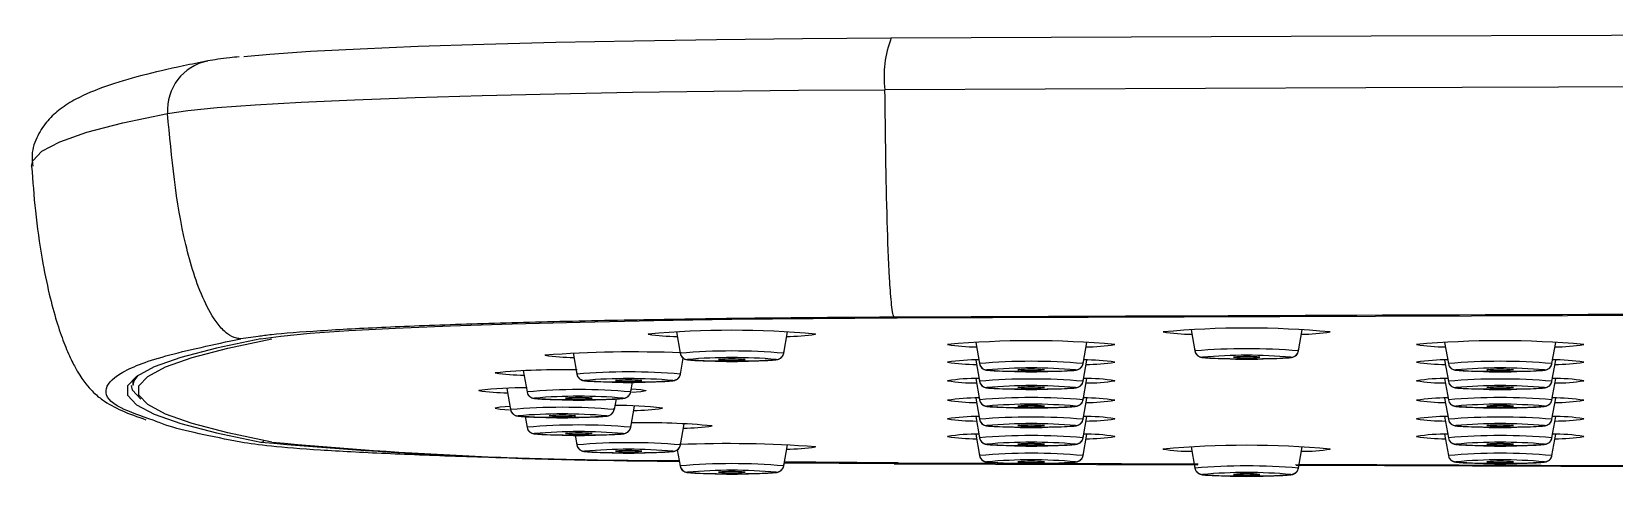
# Model space of a CAD drawing. Extents: x 4885 to 9138, y -729 to 2388.
# Drawn here: x 6040.6 to 6103, y 1045.9 to 1063.4 of the extents above; entities that cross this region are included whole.
import ezdxf

# ---------------------------------------------------------------- set-up
doc = ezdxf.new("R2010")
doc.units = 0
doc.header["$LTSCALE"] = 10
doc.header["$MEASUREMENT"] = 0
doc.layers.get('0').update_dxf_attribs({"linetype": 'CONTINUOUS'})

msp = doc.modelspace()

# ---------------------------------------------------------------- linework, layer by layer
for p, q in [((6066.033, 1051.589), (6066.181, 1050.751)), ((6070.269, 1050.751), (6070.416, 1051.589)), ((6085.235, 1051.592), (6085.243, 1051.6)), ((6086.344, 1051.678), (6086.492, 1050.84)), ((6090.579, 1050.84), (6090.727, 1051.678)), ((6091.835, 1051.592), (6091.827, 1051.6)), ((6049.539, 1051.411), (6048.849, 1051.321)), ((6064.925, 1051.502), (6064.933, 1051.51)), ((6071.525, 1051.502), (6071.517, 1051.51)), ((6076.735, 1051.093), (6076.743, 1051.101)), ((6077.844, 1051.179), (6077.992, 1050.341)), ((6082.079, 1050.341), (6082.227, 1051.179)), ((6083.335, 1051.093), (6083.327, 1051.101)), ((6095.235, 1051.093), (6095.243, 1051.101)), ((6096.344, 1051.179), (6096.492, 1050.341)), ((6100.579, 1050.341), (6100.727, 1051.179)), ((6101.835, 1051.093), (6101.827, 1051.101)), ((6060.852, 1050.674), (6060.86, 1050.682)), ((6061.961, 1050.76), (6062.109, 1049.922)), ((6066.196, 1049.922), (6066.308, 1050.555)), ((6076.735, 1050.395), (6076.743, 1050.403)), ((6077.844, 1050.481), (6077.992, 1049.643)), ((6082.079, 1049.643), (6082.227, 1050.481)), ((6083.335, 1050.395), (6083.327, 1050.403)), ((6095.235, 1050.395), (6095.243, 1050.403)), ((6096.344, 1050.481), (6096.492, 1049.643)), ((6100.579, 1049.643), (6100.727, 1050.481)), ((6101.835, 1050.395), (6101.827, 1050.403)), ((6044.585, 1049.677), (6044.585, 1049.478)), ((6058.887, 1049.976), (6058.895, 1049.984)), ((6059.996, 1050.062), (6060.144, 1049.224)), ((6076.735, 1049.662), (6076.743, 1049.67)), ((6077.844, 1049.748), (6077.992, 1048.91)), ((6082.079, 1048.91), (6082.227, 1049.748)), ((6083.335, 1049.662), (6083.327, 1049.67)), ((6095.235, 1049.662), (6095.243, 1049.67)), ((6096.344, 1049.748), (6096.492, 1048.91)), ((6100.579, 1048.91), (6100.727, 1049.748)), ((6101.835, 1049.662), (6101.827, 1049.67)), ((6058.243, 1049.286), (6058.235, 1049.278)), ((6059.344, 1049.364), (6059.492, 1048.526)), ((6064.231, 1049.224), (6064.3, 1049.614)), ((6064.827, 1049.286), (6064.835, 1049.278)), ((6058.887, 1048.58), (6058.895, 1048.588)), ((6063.653, 1048.944), (6063.579, 1048.526)), ((6064.231, 1047.828), (6064.379, 1048.666)), ((6065.487, 1048.58), (6065.479, 1048.588)), ((6076.735, 1048.894), (6076.743, 1048.902)), ((6077.844, 1048.98), (6077.992, 1048.142)), ((6082.079, 1048.142), (6082.227, 1048.98)), ((6083.335, 1048.894), (6083.327, 1048.902)), ((6095.235, 1048.894), (6095.243, 1048.902)), ((6096.344, 1048.98), (6096.492, 1048.142)), ((6100.579, 1048.142), (6100.727, 1048.98)), ((6101.835, 1048.894), (6101.827, 1048.902)), ((6060.07, 1048.245), (6060.144, 1047.828)), ((6066.196, 1047.13), (6066.344, 1047.968)), ((6067.452, 1047.882), (6067.444, 1047.89)), ((6076.735, 1048.161), (6076.743, 1048.169)), ((6077.844, 1048.247), (6077.992, 1047.41)), ((6082.079, 1047.41), (6082.227, 1048.247)), ((6083.335, 1048.161), (6083.327, 1048.169)), ((6095.235, 1048.161), (6095.243, 1048.169)), ((6096.344, 1048.247), (6096.492, 1047.41)), ((6100.579, 1047.41), (6100.727, 1048.247)), ((6101.835, 1048.161), (6101.827, 1048.169)), ((6062.04, 1047.521), (6062.109, 1047.13)), ((6076.735, 1047.463), (6076.743, 1047.471)), ((6077.844, 1047.549), (6077.992, 1046.712)), ((6082.079, 1046.712), (6082.227, 1047.549)), ((6083.335, 1047.463), (6083.327, 1047.471)), ((6095.235, 1047.463), (6095.243, 1047.471)), ((6096.344, 1047.549), (6096.492, 1046.712)), ((6100.579, 1046.712), (6100.727, 1047.549)), ((6101.835, 1047.463), (6101.827, 1047.471)), ((6066.07, 1046.934), (6066.181, 1046.302)), ((6070.269, 1046.302), (6070.416, 1047.14)), ((6071.525, 1047.054), (6071.517, 1047.062)), ((6085.235, 1046.964), (6085.243, 1046.972)), ((6086.344, 1047.05), (6086.492, 1046.212)), ((6090.579, 1046.212), (6090.727, 1047.05)), ((6091.835, 1046.964), (6091.827, 1046.972)), ((6074.629, 1046.385), (6070.289, 1046.416)), ((6074.629, 1046.385), (6086.606, 1046.34)), ((6086.625, 1046.364), (6074.728, 1046.413)), ((6074.784, 1046.428), (6079.091, 1046.41)), ((6080.586, 1046.404), (6086.627, 1046.379)), ((6090.488, 1046.326), (6106.604, 1046.265))]:
    msp.add_line(p, q)
at = {"flags": 128}
for points in [[(6074.512, 1063.197), (6093.44, 1063.273), (6112.41, 1063.335), (6131.412, 1063.383), (6150.44, 1063.418), (6169.483, 1063.438), (6188.535, 1063.445), (6207.587, 1063.438), (6226.631, 1063.418), (6245.658, 1063.383), (6264.661, 1063.335), (6283.63, 1063.273), (6302.559, 1063.197)], [(6048.973, 1062.463), (6049.994, 1062.557), (6051.601, 1062.668), (6053.56, 1062.771), (6055.848, 1062.866), (6058.433, 1062.951), (6061.281, 1063.026), (6064.354, 1063.088), (6067.613, 1063.138), (6071.014, 1063.174), (6074.512, 1063.197)], [(6045.958, 1060.217), (6046.762, 1060.335), (6047.917, 1060.449), (6049.41, 1060.559), (6051.225, 1060.662), (6053.34, 1060.758), (6055.734, 1060.846), (6058.378, 1060.924), (6061.245, 1060.992), (6064.301, 1061.05), (6067.514, 1061.096), (6070.847, 1061.129), (6074.263, 1061.151)], [(6302.807, 1061.151), (6283.837, 1061.227), (6264.826, 1061.289), (6245.782, 1061.337), (6226.714, 1061.372), (6207.629, 1061.393), (6188.535, 1061.4), (6169.442, 1061.393), (6150.357, 1061.372), (6131.288, 1061.337), (6112.244, 1061.289), (6093.233, 1061.227), (6074.263, 1061.151)], [(6040.598, 1058.133), (6040.641, 1058.345), (6040.997, 1058.721), (6041.707, 1059.097), (6042.772, 1059.472), (6044.189, 1059.846), (6045.958, 1060.217)], [(6074.728, 1052.143), (6093.621, 1052.219), (6112.554, 1052.281), (6131.521, 1052.329), (6150.512, 1052.363), (6169.52, 1052.384), (6188.535, 1052.391), (6207.551, 1052.384), (6226.558, 1052.363), (6245.55, 1052.329), (6264.516, 1052.281), (6283.45, 1052.219), (6302.342, 1052.143)], [(6049.636, 1051.316), (6050.429, 1051.429), (6051.591, 1051.539), (6053.107, 1051.644), (6054.956, 1051.742), (6057.115, 1051.831), (6059.554, 1051.912), (6062.242, 1051.982), (6065.143, 1052.041), (6068.218, 1052.088), (6071.427, 1052.122), (6074.728, 1052.143)], [(6074.784, 1052.128), (6074.779, 1052.133), (6074.775, 1052.143)], [(6049.636, 1051.316), (6047.887, 1050.948), (6046.485, 1050.579), (6045.433, 1050.208), (6044.73, 1049.836), (6044.379, 1049.464), (6044.379, 1049.092), (6044.73, 1048.719), (6045.433, 1048.348), (6046.485, 1047.977), (6047.887, 1047.608), (6049.636, 1047.24)], [(6050.078, 1047.243), (6048.332, 1047.61), (6046.932, 1047.979), (6045.881, 1048.349), (6045.18, 1048.72), (6044.829, 1049.092), (6044.829, 1049.464), (6045.18, 1049.836), (6045.881, 1050.207), (6046.932, 1050.577), (6048.332, 1050.946), (6050.078, 1051.313)], [(6044.782, 1049.872), (6044.629, 1049.664), (6044.585, 1049.478)], [(6044.903, 1048.94), (6044.579, 1049.292), (6044.535, 1049.478)], [(6064.263, 1049.343), (6064.636, 1049.317), (6064.835, 1049.278)], [(6064.279, 1049.214), (6064.636, 1049.239), (6064.835, 1049.278)], [(6059.471, 1048.645), (6059.086, 1048.619), (6058.887, 1048.58)], [(6058.887, 1048.58), (6059.086, 1048.541), (6059.444, 1048.516)], [(6070.294, 1046.445), (6071.427, 1046.434), (6074.728, 1046.413)], [(6074.784, 1046.428), (6071.534, 1046.449), (6070.297, 1046.461)], [(6074.728, 1046.413), (6074.733, 1046.418), (6074.737, 1046.429)], [(6106.616, 1046.293), (6093.621, 1046.337), (6090.462, 1046.349)], [(6090.606, 1046.364), (6093.667, 1046.353), (6106.635, 1046.309)]]:
    msp.add_lwpolyline(points, dxfattribs=at)
for centre, radius, start, end in [((6078.267, 1061.703), 4.041, 158.30974, 187.855), ((6047.93, 1060.347), 1.975, 101.13729, 183.77498), ((6068.225, 1015.759), 35.896, 84.72516, 95.27484), ((6088.535, 1015.848), 35.895, 84.72515, 95.27485), ((6086.316, 1058.239), 6.734, 260.76262, 270.4935), ((6090.754, 1058.239), 6.734, 269.5065, 279.23738), ((6066.006, 1058.15), 6.735, 260.76279, 270.49334), ((6070.444, 1058.149), 6.734, 269.5065, 279.23738), ((6080.035, 1015.357), 35.887, 84.72394, 95.27606), ((6077.815, 1057.726), 6.721, 260.7557, 270.50639), ((6082.256, 1057.726), 6.721, 269.49361, 279.2443), ((6088.535, 1027.307), 23.622, 85.0367, 94.9633), ((6098.535, 1015.357), 35.887, 84.72394, 95.27606), ((6096.315, 1057.726), 6.721, 260.7557, 270.50639), ((6100.756, 1057.726), 6.721, 269.49361, 279.2443), ((6064.334, 1003.011), 47.79, 87.73588, 94.17819), ((6061.933, 1057.321), 6.735, 260.76279, 270.49334), ((6068.225, 1027.217), 23.622, 85.0367, 94.9633), ((6066.477, 1050.803), 0.3, 190.01997, 270.02355), ((6068.225, 1030.352), 20.226, 85.04142, 94.95858), ((6068.225, 1070.629), 20.202, 265.03541, 274.96459), ((6068.225, 1044.448), 6.077, 85.04431, 94.95569), ((6068.225, 1056.533), 6.053, 265.0243, 274.9757), ((6069.973, 1050.803), 0.3, 269.97703, 349.98087), ((6077.881, 1043.247), 7.239, 89.14077, 99.10329), ((6077.816, 1057.042), 6.734, 260.76262, 270.4935), ((6080.035, 1026.8), 23.63, 85.03841, 94.96159), ((6078.287, 1050.393), 0.3, 190.01222, 270.01773), ((6081.784, 1050.393), 0.3, 269.98285, 349.98862), ((6082.201, 1043.332), 7.153, 80.87437, 90.8089), ((6082.254, 1057.042), 6.734, 269.5065, 279.23738), ((6086.787, 1050.892), 0.3, 190.01913, 270.02439), ((6088.535, 1030.442), 20.226, 85.04141, 94.95859), ((6088.535, 1070.719), 20.202, 265.0354, 274.9646), ((6088.535, 1044.538), 6.078, 85.04437, 94.95563), ((6088.535, 1056.623), 6.053, 265.02436, 274.97564), ((6090.284, 1050.892), 0.3, 269.97645, 349.98003), ((6096.381, 1043.247), 7.239, 89.14077, 99.10329), ((6096.316, 1057.042), 6.734, 260.76262, 270.4935), ((6098.535, 1026.8), 23.63, 85.03841, 94.96159), ((6096.787, 1050.393), 0.3, 190.01222, 270.01773), ((6100.284, 1050.393), 0.3, 269.98143, 349.98862), ((6100.695, 1043.286), 7.2, 80.88585, 90.84318), ((6100.754, 1057.042), 6.734, 269.5065, 279.23738), ((6061.497, 1022.158), 27.94, 88.7183, 95.35947), ((6059.967, 1056.614), 6.726, 260.75936, 270.50272), ((6064.152, 1026.405), 23.606, 85.03327, 94.96673), ((6062.404, 1049.975), 0.3, 190.02796, 270.01556), ((6064.152, 1029.54), 20.21, 85.03741, 94.96259), ((6064.152, 1069.801), 20.202, 265.03541, 274.96459), ((6064.152, 1043.62), 6.077, 85.04424, 94.95576), ((6064.152, 1055.705), 6.053, 265.02423, 274.97577), ((6065.901, 1049.975), 0.3, 269.98502, 349.97288), ((6077.874, 1042.566), 7.186, 89.16648, 99.11893), ((6080.035, 1026.11), 23.622, 85.0367, 94.9633), ((6080.035, 1029.967), 20.202, 85.03543, 94.96457), ((6080.035, 1070.22), 20.202, 265.03543, 274.96457), ((6080.035, 1044.039), 6.078, 85.04437, 94.95563), ((6080.035, 1056.148), 6.078, 265.04437, 274.95563), ((6082.201, 1042.603), 7.149, 80.87257, 90.80203), ((6096.374, 1042.566), 7.186, 89.16648, 99.11893), ((6098.535, 1026.11), 23.622, 85.0367, 94.9633), ((6098.535, 1029.967), 20.202, 85.0354, 94.9646), ((6098.535, 1070.219), 20.202, 265.0354, 274.9646), ((6098.535, 1044.039), 6.078, 85.04437, 94.95563), ((6098.535, 1056.148), 6.078, 265.04437, 274.95563), ((6100.701, 1042.603), 7.149, 80.87257, 90.80203), ((6059.966, 1035.149), 14.235, 89.27257, 96.98446), ((6059.315, 1055.911), 6.721, 260.7557, 270.50639), ((6062.187, 1025.691), 23.622, 85.0367, 94.9633), ((6060.439, 1049.277), 0.3, 190.02602, 270.00392), ((6062.187, 1028.85), 20.202, 85.03541, 94.96459), ((6063.936, 1049.277), 0.3, 269.99454, 349.97693), ((6077.816, 1056.309), 6.734, 260.76262, 270.4935), ((6078.287, 1049.695), 0.3, 190.01997, 270.02355), ((6080.035, 1029.245), 20.226, 85.04144, 94.95856), ((6080.035, 1069.522), 20.202, 265.03543, 274.96457), ((6080.035, 1043.341), 6.078, 85.04437, 94.95563), ((6080.035, 1055.426), 6.053, 265.02436, 274.97564), ((6081.784, 1049.695), 0.3, 269.97703, 349.98087), ((6082.254, 1056.309), 6.734, 269.5065, 279.23738), ((6096.316, 1056.309), 6.734, 260.76262, 270.4935), ((6096.787, 1049.695), 0.3, 190.01997, 270.02355), ((6098.535, 1029.245), 20.226, 85.04141, 94.95859), ((6098.535, 1069.521), 20.202, 265.0354, 274.9646), ((6098.535, 1043.341), 6.078, 85.04437, 94.95563), ((6098.535, 1055.426), 6.053, 265.02436, 274.97564), ((6100.284, 1049.695), 0.3, 269.97561, 349.98087), ((6100.754, 1056.309), 6.734, 269.5065, 279.23738), ((6061.535, 1024.985), 23.63, 85.03841, 94.96159), ((6059.787, 1048.579), 0.3, 190.01222, 270.01773), ((6062.187, 1069.127), 20.226, 265.04142, 274.95858), ((6062.187, 1042.946), 6.053, 85.02423, 94.97577), ((6062.187, 1055.031), 6.077, 265.04424, 274.95576), ((6063.284, 1048.579), 0.3, 269.98285, 349.98862), ((6063.773, 1034.636), 14.049, 82.99264, 90.67984), ((6064.406, 1055.227), 6.734, 269.5065, 279.23738), ((6077.862, 1041.891), 7.093, 89.23316, 99.14223), ((6077.815, 1055.532), 6.725, 260.7592, 270.50289), ((6080.035, 1025.393), 23.606, 85.03327, 94.96673), ((6078.287, 1048.962), 0.3, 190.02796, 270.01556), ((6080.035, 1028.528), 20.21, 85.03743, 94.96257), ((6080.035, 1068.789), 20.202, 265.03543, 274.96457), ((6080.035, 1042.608), 6.078, 85.04437, 94.95563), ((6080.035, 1054.693), 6.053, 265.02436, 274.97564), ((6081.784, 1048.962), 0.3, 269.98502, 349.97288), ((6082.201, 1041.834), 7.15, 80.87394, 90.79376), ((6082.255, 1055.532), 6.725, 269.49711, 279.2408), ((6096.362, 1041.891), 7.093, 89.23316, 99.14223), ((6096.315, 1055.532), 6.725, 260.7592, 270.50289), ((6098.535, 1025.393), 23.606, 85.03327, 94.96673), ((6096.787, 1048.962), 0.3, 190.02796, 270.01556), ((6098.535, 1028.528), 20.21, 85.03741, 94.96259), ((6098.535, 1068.789), 20.202, 265.0354, 274.9646), ((6098.535, 1042.608), 6.078, 85.04437, 94.95563), ((6098.535, 1054.693), 6.053, 265.02436, 274.97564), ((6100.284, 1048.962), 0.3, 269.9836, 349.97288), ((6100.701, 1041.834), 7.15, 80.87394, 90.79376), ((6100.755, 1055.532), 6.725, 269.49711, 279.2408), ((6061.535, 1028.152), 20.202, 85.03543, 94.96457), ((6061.535, 1068.405), 20.202, 265.03543, 274.96457), ((6062.187, 1024.311), 23.606, 85.03327, 94.96673), ((6060.439, 1047.881), 0.3, 190.02856, 270.01496), ((6061.535, 1042.224), 6.078, 85.04437, 94.95563), ((6061.535, 1054.333), 6.078, 265.04437, 274.95563), ((6063.936, 1047.881), 0.3, 269.9835, 349.9744), ((6064.858, 1020.257), 27.746, 84.63444, 91.23247), ((6066.372, 1054.52), 6.725, 269.49711, 279.2408), ((6077.869, 1041.107), 7.144, 89.20288, 99.12713), ((6077.816, 1054.808), 6.734, 260.76262, 270.4935), ((6080.035, 1024.609), 23.622, 85.0367, 94.9633), ((6078.287, 1048.195), 0.3, 190.02542, 270.00453), ((6080.035, 1027.769), 20.202, 85.03543, 94.96457), ((6080.035, 1068.045), 20.226, 265.04144, 274.95856), ((6080.035, 1041.864), 6.053, 85.02436, 94.97564), ((6080.035, 1053.949), 6.078, 265.04437, 274.95563), ((6081.784, 1048.195), 0.3, 269.99606, 349.97541), ((6082.196, 1041.062), 7.19, 80.88277, 90.84141), ((6082.254, 1054.808), 6.734, 269.5065, 279.23738), ((6096.369, 1041.107), 7.144, 89.20288, 99.12713), ((6096.316, 1054.808), 6.734, 260.76262, 270.4935), ((6098.535, 1024.609), 23.622, 85.0367, 94.9633), ((6096.787, 1048.195), 0.3, 190.02542, 270.00453), ((6098.535, 1027.769), 20.202, 85.0354, 94.9646), ((6098.535, 1068.045), 20.226, 265.04141, 274.95859), ((6098.535, 1041.864), 6.053, 85.02436, 94.97564), ((6098.535, 1053.949), 6.078, 265.04437, 274.95563), ((6100.284, 1048.195), 0.3, 269.99464, 349.97541), ((6100.696, 1041.062), 7.19, 80.88276, 90.84147), ((6100.754, 1054.808), 6.734, 269.5065, 279.23738), ((6049.633, 1047.438), 0.198, 270.61654, 316.36463), ((6065.999, 1227.242), 180.744, 264.80564, 270.04675), ((6065.668, 1213.738), 167.223, 264.65075, 270.16298), ((6062.187, 1027.446), 20.21, 85.03741, 94.96259), ((6062.187, 1067.707), 20.202, 265.03541, 274.96459), ((6062.187, 1041.526), 6.077, 85.04424, 94.95576), ((6062.187, 1053.611), 6.053, 265.02423, 274.97577), ((6064.152, 1023.597), 23.622, 85.0367, 94.9633), ((6068.044, 999.442), 47.739, 85.81912, 92.26615), ((6077.874, 1040.368), 7.186, 89.16613, 99.11898), ((6077.815, 1054.097), 6.721, 260.7557, 270.50639), ((6080.035, 1023.876), 23.622, 85.0367, 94.9633), ((6078.287, 1047.462), 0.3, 190.01997, 270.02355), ((6080.035, 1027.011), 20.226, 85.04144, 94.95856), ((6080.035, 1041.107), 6.078, 85.04437, 94.95563), ((6081.784, 1047.462), 0.3, 269.97703, 349.98087), ((6082.189, 1040.312), 7.243, 80.89478, 90.87436), ((6082.256, 1054.097), 6.721, 269.49361, 279.2443), ((6096.374, 1040.368), 7.186, 89.16613, 99.11898), ((6096.315, 1054.097), 6.721, 260.7557, 270.50639), ((6098.535, 1023.876), 23.622, 85.0367, 94.9633), ((6096.787, 1047.462), 0.3, 190.01997, 270.02355), ((6098.535, 1027.011), 20.226, 85.04141, 94.95859), ((6098.535, 1041.107), 6.078, 85.04437, 94.95563), ((6100.284, 1047.462), 0.3, 269.97561, 349.98087), ((6100.689, 1040.312), 7.243, 80.89478, 90.87436), ((6100.756, 1054.097), 6.721, 269.49361, 279.2443), ((6062.404, 1047.183), 0.3, 190.02542, 270.00453), ((6064.152, 1026.757), 20.202, 85.03541, 94.96459), ((6064.152, 1067.033), 20.226, 265.04142, 274.95858), ((6064.152, 1040.852), 6.053, 85.02423, 94.97577), ((6064.152, 1052.937), 6.077, 265.04424, 274.95576), ((6065.901, 1047.183), 0.3, 269.99606, 349.97541), ((6070.444, 1053.701), 6.734, 269.5065, 279.23738), ((6080.035, 1023.178), 23.622, 85.0367, 94.9633), ((6078.287, 1046.764), 0.3, 190.02542, 270.00453), ((6080.035, 1067.288), 20.202, 265.03543, 274.96457), ((6080.035, 1053.192), 6.053, 265.02436, 274.97564), ((6081.784, 1046.764), 0.3, 269.99606, 349.97541), ((6088.535, 1011.221), 35.895, 84.72514, 95.27486), ((6086.316, 1053.611), 6.734, 260.76262, 270.4935), ((6090.754, 1053.611), 6.734, 269.5065, 279.23738), ((6098.535, 1023.178), 23.622, 85.0367, 94.9633), ((6096.787, 1046.764), 0.3, 190.02542, 270.00453), ((6098.535, 1067.288), 20.202, 265.0354, 274.9646), ((6098.535, 1053.192), 6.053, 265.02436, 274.97564), ((6100.284, 1046.764), 0.3, 269.99464, 349.97541), ((6068.225, 1022.769), 23.622, 85.0367, 94.9633), ((6066.477, 1046.354), 0.3, 190.01997, 270.02355), ((6068.225, 1025.904), 20.226, 85.04142, 94.95858), ((6068.225, 1066.18), 20.202, 265.03541, 274.96459), ((6068.225, 1039.999), 6.077, 85.04431, 94.95569), ((6068.225, 1052.084), 6.053, 265.0243, 274.9757), ((6069.973, 1046.354), 0.3, 269.97703, 349.98087), ((6080.035, 1026.338), 20.202, 85.03543, 94.96457), ((6080.035, 1066.598), 20.21, 265.03743, 274.96257), ((6080.035, 1040.433), 6.053, 85.02436, 94.97564), ((6080.035, 1052.519), 6.078, 265.04437, 274.95563), ((6088.535, 1022.679), 23.622, 85.0367, 94.9633), ((6086.787, 1046.265), 0.3, 190.01913, 270.02439), ((6088.535, 1025.814), 20.226, 85.04141, 94.95859), ((6088.535, 1066.091), 20.202, 265.0354, 274.9646), ((6088.535, 1039.91), 6.078, 85.04437, 94.95563), ((6088.535, 1051.995), 6.053, 265.02436, 274.97564), ((6090.284, 1046.265), 0.3, 269.97645, 349.98003), ((6098.535, 1026.338), 20.202, 85.0354, 94.9646), ((6098.535, 1066.598), 20.21, 265.03741, 274.96259), ((6098.535, 1040.433), 6.053, 85.02436, 94.97564), ((6098.535, 1052.519), 6.078, 265.04437, 274.95563)]:
    msp.add_arc(centre, radius, start, end)
for points, knots in [([(6047.548, 1062.286), (6047.224, 1062.222), (6046.263, 1062.034), (6044.885, 1061.71), (6043.484, 1061.293), (6042.492, 1060.885), (6041.764, 1060.439), (6041.246, 1059.986), (6040.834, 1059.392), (6040.574, 1058.71), (6040.622, 1058.283), (6040.639, 1058.135)], [0, 0, 0, 0, 0.08909, 0.264579, 0.443135, 0.630873, 0.736964, 0.821486, 0.895459, 0.963904, 1, 1, 1, 1]), ([(6048.79, 1062.452), (6048.663, 1062.44), (6048.152, 1062.391), (6047.807, 1062.331), (6047.548, 1062.286)], [0, 0, 0, 0, 0.249332, 1, 1, 1, 1]), ([(6074.629, 1052.168), (6074.622, 1052.174), (6074.598, 1052.198), (6074.556, 1052.39), (6074.498, 1052.899), (6074.419, 1054.082), (6074.313, 1056.88), (6074.284, 1059.405), (6074.263, 1061.151)], [0, 0, 0, 0, 0.016961, 0.05963, 0.113244, 0.223873, 0.463351, 1, 1, 1, 1]), ([(6048.849, 1051.317), (6048.794, 1051.322), (6048.604, 1051.341), (6048.272, 1051.523), (6047.817, 1052.019), (6047.19, 1053.183), (6046.35, 1055.957), (6046.119, 1058.476), (6045.958, 1060.217)], [0, 0, 0, 0, 0.0169595, 0.0596271, 0.1132439, 0.2238732, 0.4633475, 1, 1, 1, 1]), ([(6040.598, 1058.133), (6040.64, 1057.543), (6040.73, 1056.302), (6040.973, 1054.596), (6041.269, 1053.128), (6041.57, 1052.009), (6041.875, 1051.124), (6042.163, 1050.467), (6042.466, 1049.909), (6042.745, 1049.521), (6043.09, 1049.137), (6043.491, 1048.827), (6044.125, 1048.47), (6044.777, 1048.239), (6045.104, 1048.124)], [0, 0, 0, 0, 0.048243, 0.101385, 0.142259, 0.176994, 0.209084, 0.243149, 0.277535, 0.337979, 0.395403, 0.522044, 0.760556, 1, 1, 1, 1]), ([(6074.629, 1052.171), (6073.068, 1052.162), (6069.947, 1052.143), (6065.504, 1052.082), (6061.368, 1052.001), (6057.67, 1051.896), (6054.465, 1051.773), (6051.911, 1051.633), (6050.237, 1051.511), (6049.701, 1051.435), (6049.539, 1051.411)], [0, 0, 0, 0, 0.134543, 0.2691, 0.403636, 0.5382, 0.672737, 0.807301, 0.941843, 1, 1, 1, 1]), ([(6302.442, 1052.171), (6291.632, 1052.214), (6270.022, 1052.301), (6237.466, 1052.38), (6204.855, 1052.421), (6172.216, 1052.421), (6139.605, 1052.38), (6107.049, 1052.301), (6085.439, 1052.214), (6074.629, 1052.171)], [0, 0, 0, 0, 0.142913, 0.285691, 0.428514, 0.571485, 0.714307, 0.857085, 1, 1, 1, 1]), ([(6045.395, 1048.105), (6044.922, 1048.268), (6043.787, 1048.658), (6043.361, 1049.278), (6043.934, 1049.962), (6045.652, 1050.645), (6047.782, 1051.095), (6048.849, 1051.321)], [0, 0, 0, 0, 0.151771, 0.363924, 0.57608, 0.787848, 1, 1, 1, 1]), ([(6066.177, 1050.803), (6066.181, 1050.765), (6066.188, 1050.697), (6066.238, 1050.615), (6066.293, 1050.561), (6066.346, 1050.529), (6066.39, 1050.512), (6066.435, 1050.499), (6066.528, 1050.483), (6066.733, 1050.469), (6067.163, 1050.452), (6067.526, 1050.448), (6067.682, 1050.446)], [0, 0, 0, 0, 0.046545, 0.084471, 0.116983, 0.145858, 0.173028, 0.206967, 0.272803, 0.537758, 0.801552, 1, 1, 1, 1]), ([(6067.682, 1050.446), (6067.739, 1050.445), (6068, 1050.441), (6068.537, 1050.442), (6069.172, 1050.45), (6069.685, 1050.466), (6069.92, 1050.484), (6070.017, 1050.499), (6070.087, 1050.521), (6070.155, 1050.559), (6070.22, 1050.623), (6070.265, 1050.71), (6070.271, 1050.774), (6070.273, 1050.803)], [0, 0, 0, 0, 0.052975, 0.23954, 0.425493, 0.612205, 0.803455, 0.866828, 0.895138, 0.91839, 0.945419, 0.975604, 1, 1, 1, 1]), ([(6077.987, 1050.393), (6077.991, 1050.355), (6077.999, 1050.287), (6078.048, 1050.205), (6078.103, 1050.151), (6078.156, 1050.12), (6078.2, 1050.102), (6078.245, 1050.09), (6078.339, 1050.074), (6078.543, 1050.059), (6078.973, 1050.042), (6079.336, 1050.038), (6079.492, 1050.036)], [0, 0, 0, 0, 0.0465227, 0.0844692, 0.1169814, 0.1458498, 0.1730124, 0.206967, 0.2727904, 0.5377516, 0.8015489, 1, 1, 1, 1]), ([(6079.492, 1050.036), (6079.55, 1050.035), (6079.81, 1050.031), (6080.347, 1050.032), (6080.982, 1050.04), (6081.496, 1050.056), (6081.73, 1050.074), (6081.828, 1050.089), (6081.897, 1050.111), (6081.966, 1050.149), (6082.031, 1050.214), (6082.076, 1050.3), (6082.081, 1050.365), (6082.084, 1050.393)], [0, 0, 0, 0, 0.052979, 0.239546, 0.425497, 0.612216, 0.803468, 0.866841, 0.895154, 0.9184, 0.945422, 0.97562, 1, 1, 1, 1]), ([(6086.487, 1050.892), (6086.491, 1050.855), (6086.499, 1050.786), (6086.548, 1050.704), (6086.603, 1050.65), (6086.656, 1050.619), (6086.7, 1050.601), (6086.745, 1050.589), (6086.838, 1050.573), (6087.043, 1050.558), (6087.473, 1050.541), (6087.836, 1050.537), (6087.992, 1050.535)], [0, 0, 0, 0, 0.046545, 0.084472, 0.116984, 0.145857, 0.173027, 0.206967, 0.272802, 0.537758, 0.801549, 1, 1, 1, 1]), ([(6087.992, 1050.535), (6088.05, 1050.534), (6088.31, 1050.53), (6088.847, 1050.531), (6089.482, 1050.539), (6089.996, 1050.556), (6090.23, 1050.573), (6090.328, 1050.588), (6090.397, 1050.61), (6090.466, 1050.648), (6090.531, 1050.713), (6090.576, 1050.799), (6090.581, 1050.864), (6090.584, 1050.892)], [0, 0, 0, 0, 0.052973, 0.239541, 0.425491, 0.612205, 0.803456, 0.866828, 0.895139, 0.918389, 0.945419, 0.975603, 1, 1, 1, 1]), ([(6096.487, 1050.393), (6096.491, 1050.355), (6096.499, 1050.287), (6096.548, 1050.205), (6096.603, 1050.151), (6096.656, 1050.12), (6096.7, 1050.102), (6096.745, 1050.09), (6096.839, 1050.074), (6097.043, 1050.059), (6097.473, 1050.042), (6097.836, 1050.038), (6097.992, 1050.036)], [0, 0, 0, 0, 0.046523, 0.08447, 0.116982, 0.14585, 0.173013, 0.206967, 0.272791, 0.537752, 0.801549, 1, 1, 1, 1]), ([(6097.992, 1050.036), (6098.05, 1050.035), (6098.31, 1050.031), (6098.847, 1050.032), (6099.482, 1050.04), (6099.996, 1050.056), (6100.23, 1050.074), (6100.328, 1050.089), (6100.397, 1050.111), (6100.466, 1050.149), (6100.531, 1050.214), (6100.576, 1050.3), (6100.581, 1050.365), (6100.584, 1050.393)], [0, 0, 0, 0, 0.0529767, 0.2395457, 0.4254968, 0.6122158, 0.8034683, 0.8668407, 0.8951538, 0.9183991, 0.9454218, 0.9756197, 1, 1, 1, 1]), ([(6062.104, 1049.974), (6062.108, 1049.937), (6062.116, 1049.868), (6062.165, 1049.786), (6062.22, 1049.732), (6062.273, 1049.701), (6062.317, 1049.683), (6062.362, 1049.671), (6062.456, 1049.655), (6062.66, 1049.64), (6063.09, 1049.624), (6063.453, 1049.619), (6063.609, 1049.617)], [0, 0, 0, 0, 0.046548, 0.084476, 0.116986, 0.145854, 0.173024, 0.206974, 0.272798, 0.537757, 0.80155, 1, 1, 1, 1]), ([(6063.609, 1049.617), (6063.667, 1049.616), (6063.927, 1049.612), (6064.464, 1049.613), (6065.099, 1049.621), (6065.613, 1049.638), (6065.847, 1049.655), (6065.945, 1049.67), (6066.014, 1049.692), (6066.083, 1049.73), (6066.148, 1049.795), (6066.193, 1049.882), (6066.198, 1049.946), (6066.201, 1049.974)], [0, 0, 0, 0, 0.052978, 0.239542, 0.42549, 0.612208, 0.803457, 0.866829, 0.895139, 0.91839, 0.945419, 0.975604, 1, 1, 1, 1]), ([(6077.987, 1049.695), (6077.991, 1049.657), (6077.999, 1049.589), (6078.048, 1049.507), (6078.103, 1049.453), (6078.156, 1049.422), (6078.2, 1049.404), (6078.245, 1049.392), (6078.339, 1049.375), (6078.543, 1049.361), (6078.973, 1049.344), (6079.336, 1049.34), (6079.492, 1049.338)], [0, 0, 0, 0, 0.046548, 0.084474, 0.116981, 0.145856, 0.173024, 0.206975, 0.2728, 0.537757, 0.801551, 1, 1, 1, 1]), ([(6079.492, 1049.338), (6079.55, 1049.337), (6079.81, 1049.333), (6080.347, 1049.334), (6080.982, 1049.342), (6081.496, 1049.358), (6081.73, 1049.376), (6081.828, 1049.391), (6081.897, 1049.413), (6081.966, 1049.451), (6082.031, 1049.516), (6082.076, 1049.602), (6082.081, 1049.667), (6082.084, 1049.695)], [0, 0, 0, 0, 0.0529779, 0.2395422, 0.4254907, 0.6122072, 0.8034564, 0.8668291, 0.8951386, 0.91839, 0.9454189, 0.9756039, 1, 1, 1, 1]), ([(6096.487, 1049.695), (6096.491, 1049.657), (6096.499, 1049.589), (6096.548, 1049.507), (6096.603, 1049.453), (6096.656, 1049.422), (6096.7, 1049.404), (6096.745, 1049.392), (6096.839, 1049.375), (6097.043, 1049.361), (6097.473, 1049.344), (6097.836, 1049.34), (6097.992, 1049.338)], [0, 0, 0, 0, 0.046548, 0.084474, 0.116981, 0.145856, 0.173025, 0.206976, 0.2728, 0.537757, 0.801551, 1, 1, 1, 1]), ([(6097.992, 1049.338), (6098.05, 1049.337), (6098.31, 1049.333), (6098.847, 1049.334), (6099.482, 1049.342), (6099.996, 1049.358), (6100.23, 1049.376), (6100.328, 1049.391), (6100.397, 1049.413), (6100.466, 1049.451), (6100.531, 1049.516), (6100.576, 1049.602), (6100.581, 1049.667), (6100.584, 1049.695)], [0, 0, 0, 0, 0.052976, 0.239542, 0.425491, 0.612207, 0.803457, 0.866829, 0.895139, 0.918389, 0.945419, 0.975604, 1, 1, 1, 1]), ([(6060.139, 1049.276), (6060.143, 1049.239), (6060.151, 1049.17), (6060.2, 1049.088), (6060.256, 1049.035), (6060.308, 1049.003), (6060.353, 1048.985), (6060.397, 1048.973), (6060.491, 1048.957), (6060.695, 1048.942), (6061.125, 1048.926), (6061.488, 1048.921), (6061.644, 1048.919)], [0, 0, 0, 0, 0.046548, 0.084475, 0.116981, 0.145856, 0.173026, 0.206965, 0.272801, 0.537759, 0.801551, 1, 1, 1, 1]), ([(6061.644, 1048.919), (6061.702, 1048.918), (6061.962, 1048.914), (6062.499, 1048.915), (6063.134, 1048.923), (6063.648, 1048.94), (6063.883, 1048.958), (6063.98, 1048.972), (6064.05, 1048.994), (6064.118, 1049.032), (6064.183, 1049.097), (6064.228, 1049.184), (6064.233, 1049.248), (6064.236, 1049.276)], [0, 0, 0, 0, 0.052974, 0.239538, 0.425486, 0.612204, 0.803452, 0.866823, 0.895135, 0.918387, 0.945405, 0.975604, 1, 1, 1, 1]), ([(6059.487, 1048.578), (6059.491, 1048.541), (6059.499, 1048.472), (6059.548, 1048.39), (6059.603, 1048.337), (6059.656, 1048.305), (6059.7, 1048.287), (6059.745, 1048.275), (6059.839, 1048.259), (6060.041, 1048.244), (6060.526, 1048.227), (6061.01, 1048.218), (6061.309, 1048.219), (6061.381, 1048.219)], [0, 0, 0, 0, 0.0399786, 0.0725873, 0.1005127, 0.1253354, 0.1486771, 0.1778463, 0.2344203, 0.4621106, 0.6888002, 0.9254404, 1, 1, 1, 1]), ([(6061.381, 1048.219), (6061.534, 1048.218), (6061.91, 1048.217), (6062.484, 1048.226), (6062.995, 1048.242), (6063.23, 1048.26), (6063.328, 1048.274), (6063.397, 1048.296), (6063.466, 1048.334), (6063.531, 1048.399), (6063.576, 1048.486), (6063.581, 1048.55), (6063.584, 1048.578)], [0, 0, 0, 0, 0.1429275, 0.3525071, 0.5629428, 0.7784942, 0.8499181, 0.8818284, 0.9080343, 0.9384853, 0.9725221, 1, 1, 1, 1]), ([(6077.987, 1048.962), (6077.991, 1048.925), (6077.999, 1048.856), (6078.048, 1048.774), (6078.103, 1048.72), (6078.156, 1048.689), (6078.2, 1048.671), (6078.245, 1048.659), (6078.338, 1048.643), (6078.543, 1048.628), (6078.973, 1048.611), (6079.336, 1048.607), (6079.492, 1048.605)], [0, 0, 0, 0, 0.046522, 0.084468, 0.11698, 0.145855, 0.173024, 0.206964, 0.272798, 0.537756, 0.801551, 1, 1, 1, 1]), ([(6079.492, 1048.605), (6079.55, 1048.604), (6079.81, 1048.6), (6080.347, 1048.601), (6080.982, 1048.609), (6081.496, 1048.626), (6081.73, 1048.643), (6081.828, 1048.658), (6081.897, 1048.68), (6081.966, 1048.718), (6082.031, 1048.783), (6082.076, 1048.869), (6082.081, 1048.934), (6082.084, 1048.962)], [0, 0, 0, 0, 0.052975, 0.23954, 0.425493, 0.612205, 0.803455, 0.866828, 0.895138, 0.91839, 0.945419, 0.975604, 1, 1, 1, 1]), ([(6096.487, 1048.962), (6096.491, 1048.925), (6096.499, 1048.856), (6096.548, 1048.774), (6096.603, 1048.72), (6096.656, 1048.689), (6096.7, 1048.671), (6096.745, 1048.659), (6096.838, 1048.643), (6097.043, 1048.628), (6097.473, 1048.611), (6097.836, 1048.607), (6097.992, 1048.605)], [0, 0, 0, 0, 0.0465228, 0.0844688, 0.1169806, 0.1458557, 0.173024, 0.2069644, 0.2727983, 0.5377566, 0.8015511, 1, 1, 1, 1]), ([(6097.992, 1048.605), (6098.05, 1048.604), (6098.31, 1048.6), (6098.847, 1048.601), (6099.482, 1048.609), (6099.996, 1048.626), (6100.23, 1048.643), (6100.328, 1048.658), (6100.397, 1048.68), (6100.466, 1048.718), (6100.531, 1048.783), (6100.576, 1048.869), (6100.581, 1048.934), (6100.584, 1048.962)], [0, 0, 0, 0, 0.052973, 0.239541, 0.425493, 0.612205, 0.803455, 0.866828, 0.895138, 0.918388, 0.945419, 0.975604, 1, 1, 1, 1]), ([(6048.849, 1047.235), (6047.712, 1047.46), (6046.253, 1047.749), (6045.55, 1048.041), (6045.395, 1048.105)], [0, 0, 0, 0, 0.779551, 1, 1, 1, 1]), ([(6060.139, 1047.88), (6060.143, 1047.843), (6060.151, 1047.774), (6060.2, 1047.692), (6060.256, 1047.639), (6060.308, 1047.607), (6060.353, 1047.589), (6060.397, 1047.577), (6060.491, 1047.561), (6060.693, 1047.546), (6061.178, 1047.529), (6061.662, 1047.52), (6061.962, 1047.521), (6062.033, 1047.521)], [0, 0, 0, 0, 0.039978, 0.072588, 0.100525, 0.125339, 0.148687, 0.177852, 0.234427, 0.462115, 0.688802, 0.925441, 1, 1, 1, 1]), ([(6062.033, 1047.521), (6062.186, 1047.52), (6062.562, 1047.519), (6063.136, 1047.528), (6063.647, 1047.544), (6063.883, 1047.561), (6063.98, 1047.576), (6064.05, 1047.598), (6064.118, 1047.636), (6064.183, 1047.701), (6064.228, 1047.788), (6064.233, 1047.852), (6064.236, 1047.88)], [0, 0, 0, 0, 0.142926, 0.352501, 0.562936, 0.778484, 0.849909, 0.881815, 0.908021, 0.938484, 0.972504, 1, 1, 1, 1]), ([(6077.987, 1048.195), (6077.991, 1048.157), (6077.999, 1048.088), (6078.048, 1048.006), (6078.103, 1047.953), (6078.156, 1047.921), (6078.2, 1047.903), (6078.245, 1047.891), (6078.339, 1047.875), (6078.541, 1047.86), (6079.026, 1047.843), (6079.51, 1047.835), (6079.809, 1047.835), (6079.881, 1047.835)], [0, 0, 0, 0, 0.039998, 0.072589, 0.100528, 0.125341, 0.148688, 0.177854, 0.234429, 0.462116, 0.688804, 0.925441, 1, 1, 1, 1]), ([(6079.881, 1047.835), (6080.034, 1047.834), (6080.41, 1047.833), (6080.984, 1047.842), (6081.495, 1047.858), (6081.73, 1047.876), (6081.828, 1047.89), (6081.897, 1047.912), (6081.966, 1047.95), (6082.031, 1048.015), (6082.076, 1048.102), (6082.081, 1048.166), (6082.084, 1048.195)], [0, 0, 0, 0, 0.142925, 0.352499, 0.562931, 0.778479, 0.849902, 0.881812, 0.908017, 0.938468, 0.972504, 1, 1, 1, 1]), ([(6096.487, 1048.195), (6096.491, 1048.157), (6096.499, 1048.088), (6096.548, 1048.006), (6096.603, 1047.953), (6096.656, 1047.921), (6096.7, 1047.903), (6096.745, 1047.891), (6096.839, 1047.875), (6097.041, 1047.86), (6097.526, 1047.843), (6098.01, 1047.835), (6098.309, 1047.835), (6098.381, 1047.835)], [0, 0, 0, 0, 0.039999, 0.07259, 0.100528, 0.125341, 0.148688, 0.177854, 0.234429, 0.462116, 0.688804, 0.925439, 1, 1, 1, 1]), ([(6098.381, 1047.835), (6098.534, 1047.834), (6098.91, 1047.833), (6099.484, 1047.842), (6099.995, 1047.858), (6100.23, 1047.876), (6100.328, 1047.89), (6100.397, 1047.912), (6100.466, 1047.95), (6100.531, 1048.015), (6100.576, 1048.102), (6100.581, 1048.166), (6100.584, 1048.195)], [0, 0, 0, 0, 0.142925, 0.352499, 0.562931, 0.778479, 0.849902, 0.881812, 0.908016, 0.938468, 0.972504, 1, 1, 1, 1]), ([(6066.152, 1046.469), (6065.952, 1046.472), (6064.27, 1046.493), (6061.386, 1046.557), (6057.663, 1046.66), (6054.471, 1046.783), (6051.893, 1046.922), (6049.913, 1047.074), (6049.203, 1047.182), (6048.849, 1047.235)], [0, 0, 0, 0, 0.021941, 0.184968, 0.347961, 0.510987, 0.67398, 0.836999, 1, 1, 1, 1]), ([(6062.104, 1047.182), (6062.108, 1047.145), (6062.116, 1047.076), (6062.165, 1046.994), (6062.22, 1046.941), (6062.273, 1046.909), (6062.317, 1046.891), (6062.362, 1046.879), (6062.456, 1046.863), (6062.658, 1046.848), (6063.143, 1046.831), (6063.627, 1046.822), (6063.926, 1046.823), (6063.998, 1046.823)], [0, 0, 0, 0, 0.039998, 0.072591, 0.100528, 0.125335, 0.148691, 0.177856, 0.234422, 0.46212, 0.688799, 0.925441, 1, 1, 1, 1]), ([(6063.998, 1046.823), (6064.151, 1046.822), (6064.527, 1046.821), (6065.101, 1046.83), (6065.612, 1046.846), (6065.847, 1046.864), (6065.945, 1046.878), (6066.014, 1046.9), (6066.083, 1046.938), (6066.148, 1047.003), (6066.193, 1047.09), (6066.198, 1047.154), (6066.201, 1047.182)], [0, 0, 0, 0, 0.142926, 0.352499, 0.56294, 0.778479, 0.849902, 0.881812, 0.908017, 0.938468, 0.972504, 1, 1, 1, 1]), ([(6077.987, 1047.462), (6077.991, 1047.424), (6077.999, 1047.355), (6078.048, 1047.273), (6078.103, 1047.22), (6078.156, 1047.188), (6078.2, 1047.17), (6078.245, 1047.158), (6078.339, 1047.142), (6078.541, 1047.127), (6079.026, 1047.11), (6079.51, 1047.102), (6079.809, 1047.102), (6079.881, 1047.102)], [0, 0, 0, 0, 0.0399982, 0.0725894, 0.1005281, 0.1253415, 0.1486883, 0.1778546, 0.2344199, 0.4621172, 0.6887987, 0.9254411, 1, 1, 1, 1]), ([(6079.881, 1047.102), (6080.034, 1047.101), (6080.41, 1047.1), (6080.984, 1047.109), (6081.495, 1047.125), (6081.73, 1047.143), (6081.828, 1047.157), (6081.897, 1047.179), (6081.966, 1047.217), (6082.031, 1047.282), (6082.076, 1047.369), (6082.081, 1047.433), (6082.084, 1047.462)], [0, 0, 0, 0, 0.1429266, 0.3525018, 0.5629425, 0.7784836, 0.8499084, 0.8818149, 0.9080207, 0.9384838, 0.9725041, 1, 1, 1, 1]), ([(6096.487, 1047.462), (6096.491, 1047.424), (6096.499, 1047.355), (6096.548, 1047.273), (6096.603, 1047.22), (6096.656, 1047.188), (6096.7, 1047.17), (6096.745, 1047.158), (6096.839, 1047.142), (6097.041, 1047.127), (6097.526, 1047.11), (6098.01, 1047.102), (6098.309, 1047.102), (6098.381, 1047.102)], [0, 0, 0, 0, 0.039999, 0.07259, 0.100528, 0.125342, 0.148689, 0.177855, 0.23442, 0.462117, 0.688799, 0.925439, 1, 1, 1, 1]), ([(6098.381, 1047.102), (6098.534, 1047.101), (6098.91, 1047.1), (6099.484, 1047.109), (6099.995, 1047.125), (6100.23, 1047.143), (6100.328, 1047.157), (6100.397, 1047.179), (6100.466, 1047.217), (6100.531, 1047.282), (6100.576, 1047.369), (6100.581, 1047.433), (6100.584, 1047.462)], [0, 0, 0, 0, 0.1429266, 0.3525018, 0.5629426, 0.7784837, 0.8499085, 0.881815, 0.9080191, 0.9384838, 0.9725041, 1, 1, 1, 1]), ([(6077.987, 1046.764), (6077.991, 1046.726), (6077.999, 1046.657), (6078.048, 1046.575), (6078.103, 1046.522), (6078.156, 1046.49), (6078.2, 1046.472), (6078.245, 1046.46), (6078.339, 1046.444), (6078.541, 1046.429), (6079.026, 1046.412), (6079.51, 1046.404), (6079.809, 1046.404), (6079.881, 1046.404)], [0, 0, 0, 0, 0.039979, 0.072571, 0.10051, 0.125318, 0.148673, 0.17784, 0.234406, 0.4621, 0.688792, 0.92544, 1, 1, 1, 1]), ([(6079.881, 1046.404), (6080.034, 1046.403), (6080.41, 1046.402), (6080.984, 1046.411), (6081.495, 1046.427), (6081.73, 1046.445), (6081.828, 1046.459), (6081.897, 1046.481), (6081.966, 1046.519), (6082.031, 1046.584), (6082.076, 1046.671), (6082.081, 1046.735), (6082.084, 1046.764)], [0, 0, 0, 0, 0.142928, 0.352505, 0.562948, 0.778491, 0.849924, 0.881827, 0.908033, 0.938487, 0.972522, 1, 1, 1, 1]), ([(6096.487, 1046.764), (6096.491, 1046.726), (6096.499, 1046.657), (6096.548, 1046.575), (6096.603, 1046.522), (6096.656, 1046.49), (6096.7, 1046.472), (6096.745, 1046.46), (6096.839, 1046.444), (6097.041, 1046.429), (6097.526, 1046.412), (6098.01, 1046.404), (6098.309, 1046.404), (6098.381, 1046.404)], [0, 0, 0, 0, 0.03998, 0.072571, 0.100511, 0.125318, 0.148674, 0.17784, 0.234407, 0.4621, 0.688792, 0.925437, 1, 1, 1, 1]), ([(6098.381, 1046.404), (6098.534, 1046.403), (6098.91, 1046.402), (6099.484, 1046.411), (6099.995, 1046.427), (6100.23, 1046.445), (6100.328, 1046.459), (6100.397, 1046.481), (6100.466, 1046.519), (6100.531, 1046.584), (6100.576, 1046.671), (6100.581, 1046.735), (6100.584, 1046.764)], [0, 0, 0, 0, 0.142928, 0.352505, 0.562948, 0.778491, 0.849924, 0.881827, 0.908031, 0.938487, 0.972522, 1, 1, 1, 1]), ([(6066.177, 1046.354), (6066.181, 1046.316), (6066.188, 1046.248), (6066.238, 1046.166), (6066.293, 1046.112), (6066.346, 1046.08), (6066.39, 1046.063), (6066.435, 1046.05), (6066.528, 1046.034), (6066.731, 1046.019), (6067.216, 1046.002), (6067.699, 1045.994), (6067.999, 1045.994), (6068.071, 1045.994)], [0, 0, 0, 0, 0.039998, 0.072589, 0.100528, 0.125341, 0.148689, 0.177854, 0.23443, 0.462116, 0.688804, 0.925441, 1, 1, 1, 1]), ([(6068.071, 1045.994), (6068.223, 1045.994), (6068.6, 1045.993), (6069.173, 1046.001), (6069.685, 1046.017), (6069.92, 1046.035), (6070.017, 1046.05), (6070.087, 1046.072), (6070.155, 1046.11), (6070.22, 1046.174), (6070.265, 1046.261), (6070.271, 1046.325), (6070.273, 1046.354)], [0, 0, 0, 0, 0.142926, 0.352503, 0.562937, 0.778485, 0.849909, 0.881816, 0.908021, 0.938484, 0.972504, 1, 1, 1, 1]), ([(6086.487, 1046.265), (6086.491, 1046.227), (6086.499, 1046.158), (6086.548, 1046.076), (6086.603, 1046.023), (6086.656, 1045.991), (6086.7, 1045.973), (6086.745, 1045.961), (6086.839, 1045.945), (6087.041, 1045.93), (6087.526, 1045.913), (6088.01, 1045.905), (6088.309, 1045.905), (6088.381, 1045.905)], [0, 0, 0, 0, 0.039998, 0.07259, 0.100529, 0.12534, 0.148688, 0.177855, 0.234429, 0.462116, 0.688802, 0.925439, 1, 1, 1, 1]), ([(6088.381, 1045.905), (6088.534, 1045.904), (6088.91, 1045.903), (6089.484, 1045.912), (6089.995, 1045.928), (6090.23, 1045.946), (6090.328, 1045.96), (6090.397, 1045.982), (6090.466, 1046.02), (6090.531, 1046.085), (6090.576, 1046.172), (6090.581, 1046.236), (6090.584, 1046.265)], [0, 0, 0, 0, 0.142926, 0.352499, 0.562935, 0.778484, 0.849908, 0.881816, 0.90802, 0.938485, 0.972504, 1, 1, 1, 1])]:
    msp.add_open_spline(points, degree=3, knots=knots)

doc.saveas('drawing.dxf')
